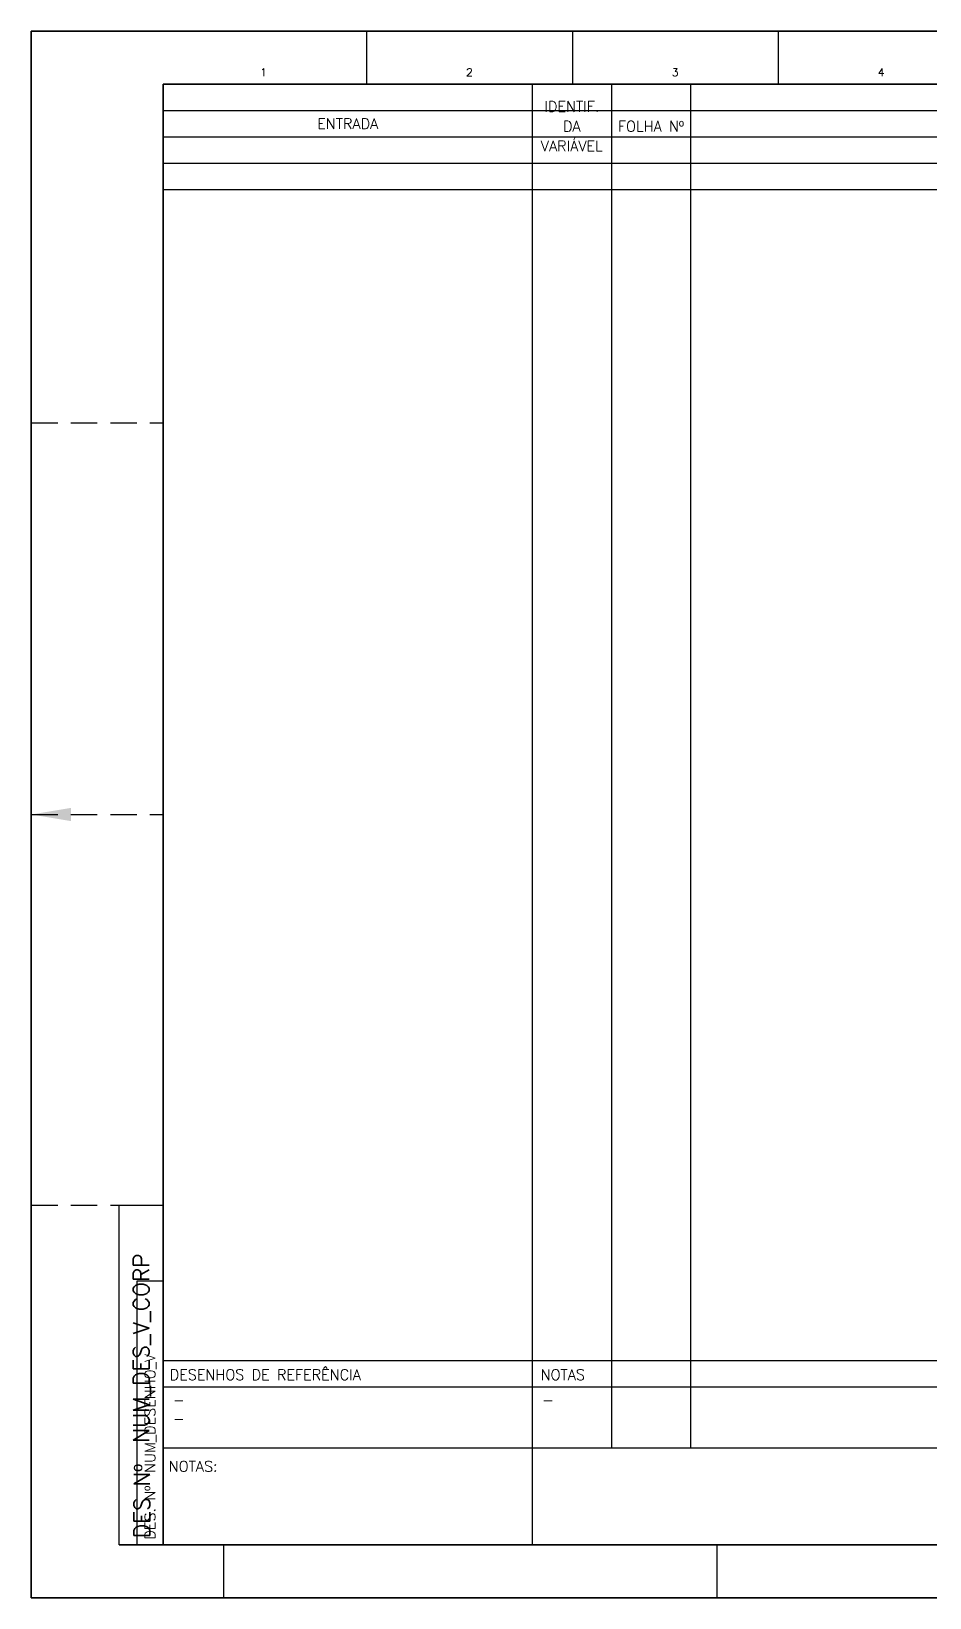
# Model space of a CAD drawing. Header units: millimetres. Extents: x 0 to 420, y 0 to 297.
# Drawn here: x 0 to 170.4, y 0 to 297 of the extents above; entities that cross this region are included whole.
import ezdxf
from ezdxf.enums import TextEntityAlignment as Align

# ---------------------------------------------------------------- set-up
doc = ezdxf.new("R2010")
doc.units = ezdxf.units.MM
doc.linetypes.add('DASHED', pattern=[0.75, 0.5, -0.25])
for name, color, linetype in [('-1', 7, 'Continuous'), ('-3', 7, 'Continuous'), ('1', 7, 'Continuous'), ('DLOG1_LINHA123', 7, 'Continuous'), ('ELET1_LINHA123', 7, 'Continuous'), ('ELET2_LINHA4', 7, 'Continuous')]:
    doc.layers.add(name, color=color, linetype=linetype)
doc.styles.add('RA100', font='ROMANS.SHX', dxfattribs={"height": 2.5})
doc.styles.add('RA80', font='ROMANS.SHX')
doc.styles.add('ROMANS', font='romans.shx')

msp = doc.modelspace()

# ---------------------------------------------------------------- linework, layer by layer
at = {"layer": '-1', "color": 1}
for p, q in [((0, 297), (420, 297)), ((0, 0), (0, 297)), ((63.55, 297), (63.55, 287)), ((102.6, 297), (102.6, 287)), ((141.65, 297), (141.65, 287)), ((130, 10), (130, 0)), ((420, 0), (0, 0))]:
    msp.add_line(p, q, dxfattribs=at)
at = {"layer": '-1', "color": 5}
for p, q in [((25, 287), (410, 287)), ((25, 10), (25, 287)), ((16.65, 10), (16.65, 74.4)), ((16.65, 74.4), (25, 74.4)), ((16.65, 11.85), (16.65, 74.4)), ((16.65, 10), (25, 10)), ((410, 10), (16.65, 10))]:
    msp.add_line(p, q, dxfattribs=at)
at = {"layer": '-1', "color": 7, "linetype": 'DASHED', "ltscale": 10}
for p, q in [((0, 222.75), (25, 222.75)), ((0, 148.5), (25, 148.5)), ((0, 148.5), (25, 148.5)), ((0, 74.4), (25, 74.4)), ((0, 74.4), (25, 74.4))]:
    msp.add_line(p, q, dxfattribs=at)
at = {"layer": '-1', "color": 3}
msp.add_line((25, 28.4), (410, 28.4), dxfattribs=at)
at = {"layer": '-1'}
msp.add_line((36.5, 0), (36.5, 10), dxfattribs=at)
msp.add_solid([(7.5, 147.25), (0, 148.5), (7.5, 149.75)], dxfattribs=at)
msp.add_solid([(7.5, 147.25), (0, 148.5), (7.5, 149.75)], dxfattribs=at)
at = {"layer": '-3'}
for p, q in [((95, 287), (95, 28.4)), ((125, 287), (125, 28.4))]:
    msp.add_line(p, q, dxfattribs=at)
at = {"layer": '-3', "color": 7}
msp.add_line((25, 272), (410, 272), dxfattribs=at)
at = {"layer": '-3'}
msp.add_lwpolyline([(110, 287), (110, 28.4)], dxfattribs=at)
at = {"layer": '1', "color": 1}
for p, q in [((420, 297), (0, 297)), ((0, 297), (0, 0)), ((63.55, 297), (63.55, 287)), ((102.6, 297), (102.6, 287)), ((141.65, 297), (141.65, 287)), ((0, 0), (420, 0))]:
    msp.add_line(p, q, dxfattribs=at)
at = {"layer": '1', "color": 6}
for p, q in [((410, 287), (25, 287)), ((25, 287), (25, 10)), ((25, 60), (20, 60)), ((20, 60), (20, 10)), ((25, 45), (410, 45)), ((95, 45), (95, 10)), ((20, 10), (410, 10))]:
    msp.add_line(p, q, dxfattribs=at)
at = {"layer": '1', "color": 7, "linetype": 'DASHED', "ltscale": 10}
for p, q in [((0, 222.75), (25, 222.75)), ((0, 148.5), (25, 148.5)), ((0, 74.4), (25, 74.4))]:
    msp.add_line(p, q, dxfattribs=at)
at = {"layer": '1', "color": 2}
msp.add_line((25, 40), (235, 40), dxfattribs=at)
at = {"layer": '1'}
msp.add_solid([(7.5, 147.25), (0, 148.5), (7.5, 149.75)], dxfattribs=at)
at = {"layer": 'DLOG1_LINHA123', "color": 7}
for p, q in [((25, 282), (410, 282)), ((25, 277), (410, 277))]:
    msp.add_line(p, q, dxfattribs=at)
at = {"layer": 'ELET1_LINHA123', "color": 7}
for p, q in [((25, 282), (410, 282)), ((25, 277), (410, 277)), ((25, 272), (410, 272))]:
    msp.add_line(p, q, dxfattribs=at)
at = {"layer": 'ELET2_LINHA4', "color": 7}
msp.add_lwpolyline([(25, 267), (25, 267), (410, 267), (410, 267)], dxfattribs=at)

# ---------------------------------------------------------------- texts
at = {"layer": '-1', "style": 'RA80'}
for s, p in [('1', (44.02, 289.23)), ('2', (83.07, 289.23)), ('3', (122.12, 289.23)), ('4', (161.17, 289.23))]:
    msp.add_text(s, height=1.5, dxfattribs=at).set_placement(p, align=Align.MIDDLE_CENTER)
msp.add_text('DES Nº', height=3, rotation=90, dxfattribs=at).set_placement((20.97, 11.3), align=Align.MIDDLE_LEFT)
msp.add_text('NOTAS:', height=2, dxfattribs=at).set_placement((26.06, 24.9), align=Align.MIDDLE_LEFT)
msp.add_attdef('NUM_DES_V_CORP', text='S000-000-0000', height=3, rotation=90, dxfattribs=at).set_placement((20.83, 29.38), align=Align.MIDDLE_LEFT)
at = {"layer": '-3', "style": 'ROMANS'}
msp.add_text('ENTRADA', height=2, dxfattribs=at).set_placement((60, 279.5), align=Align.MIDDLE)
at = {"layer": '-3', "lineweight": 9, "char_height": 2, "width": 13, "attachment_point": 5, "line_spacing_factor": 1.125, "style": 'ROMANS'}
for s, insert in [('IDENTIF. DA VARIÁVEL', (102.5, 279)), ('FOLHA Nº', (117.5, 279))]:
    msp.add_mtext(s, dxfattribs=dict(at, insert=insert))
at = {"layer": '1', "style": 'RA80'}
for s, p in [('1', (44.02, 289.23)), ('2', (83.07, 289.23)), ('3', (122.12, 289.23)), ('4', (161.17, 289.23))]:
    msp.add_text(s, height=1.5, dxfattribs=at).set_placement(p, align=Align.MIDDLE_CENTER)
at = {"layer": '1', "style": 'RA100'}
for s, p in [('DESENHOS DE REFERÊNCIA', (26.25, 41.27)), ('NOTAS', (96.59, 41.27)), ('-', (26.86, 36.45)), ('-', (96.86, 36.45)), ('-', (26.86, 32.95))]:
    msp.add_text(s, height=2, dxfattribs=at).set_placement(p)
msp.add_text('DES. Nº ', height=2, rotation=90, dxfattribs=at).set_placement((22.5, 11), align=Align.MIDDLE_LEFT)
at = {"layer": '1', "color": 7, "lineweight": -3, "style": 'ROMANS'}
msp.add_attdef('NUM_DESENHO_V', text='S000-704-0000', height=2, rotation=90, dxfattribs=at).set_placement((22.5, 23.67), align=Align.MIDDLE_LEFT)

doc.saveas('drawing.dxf')
